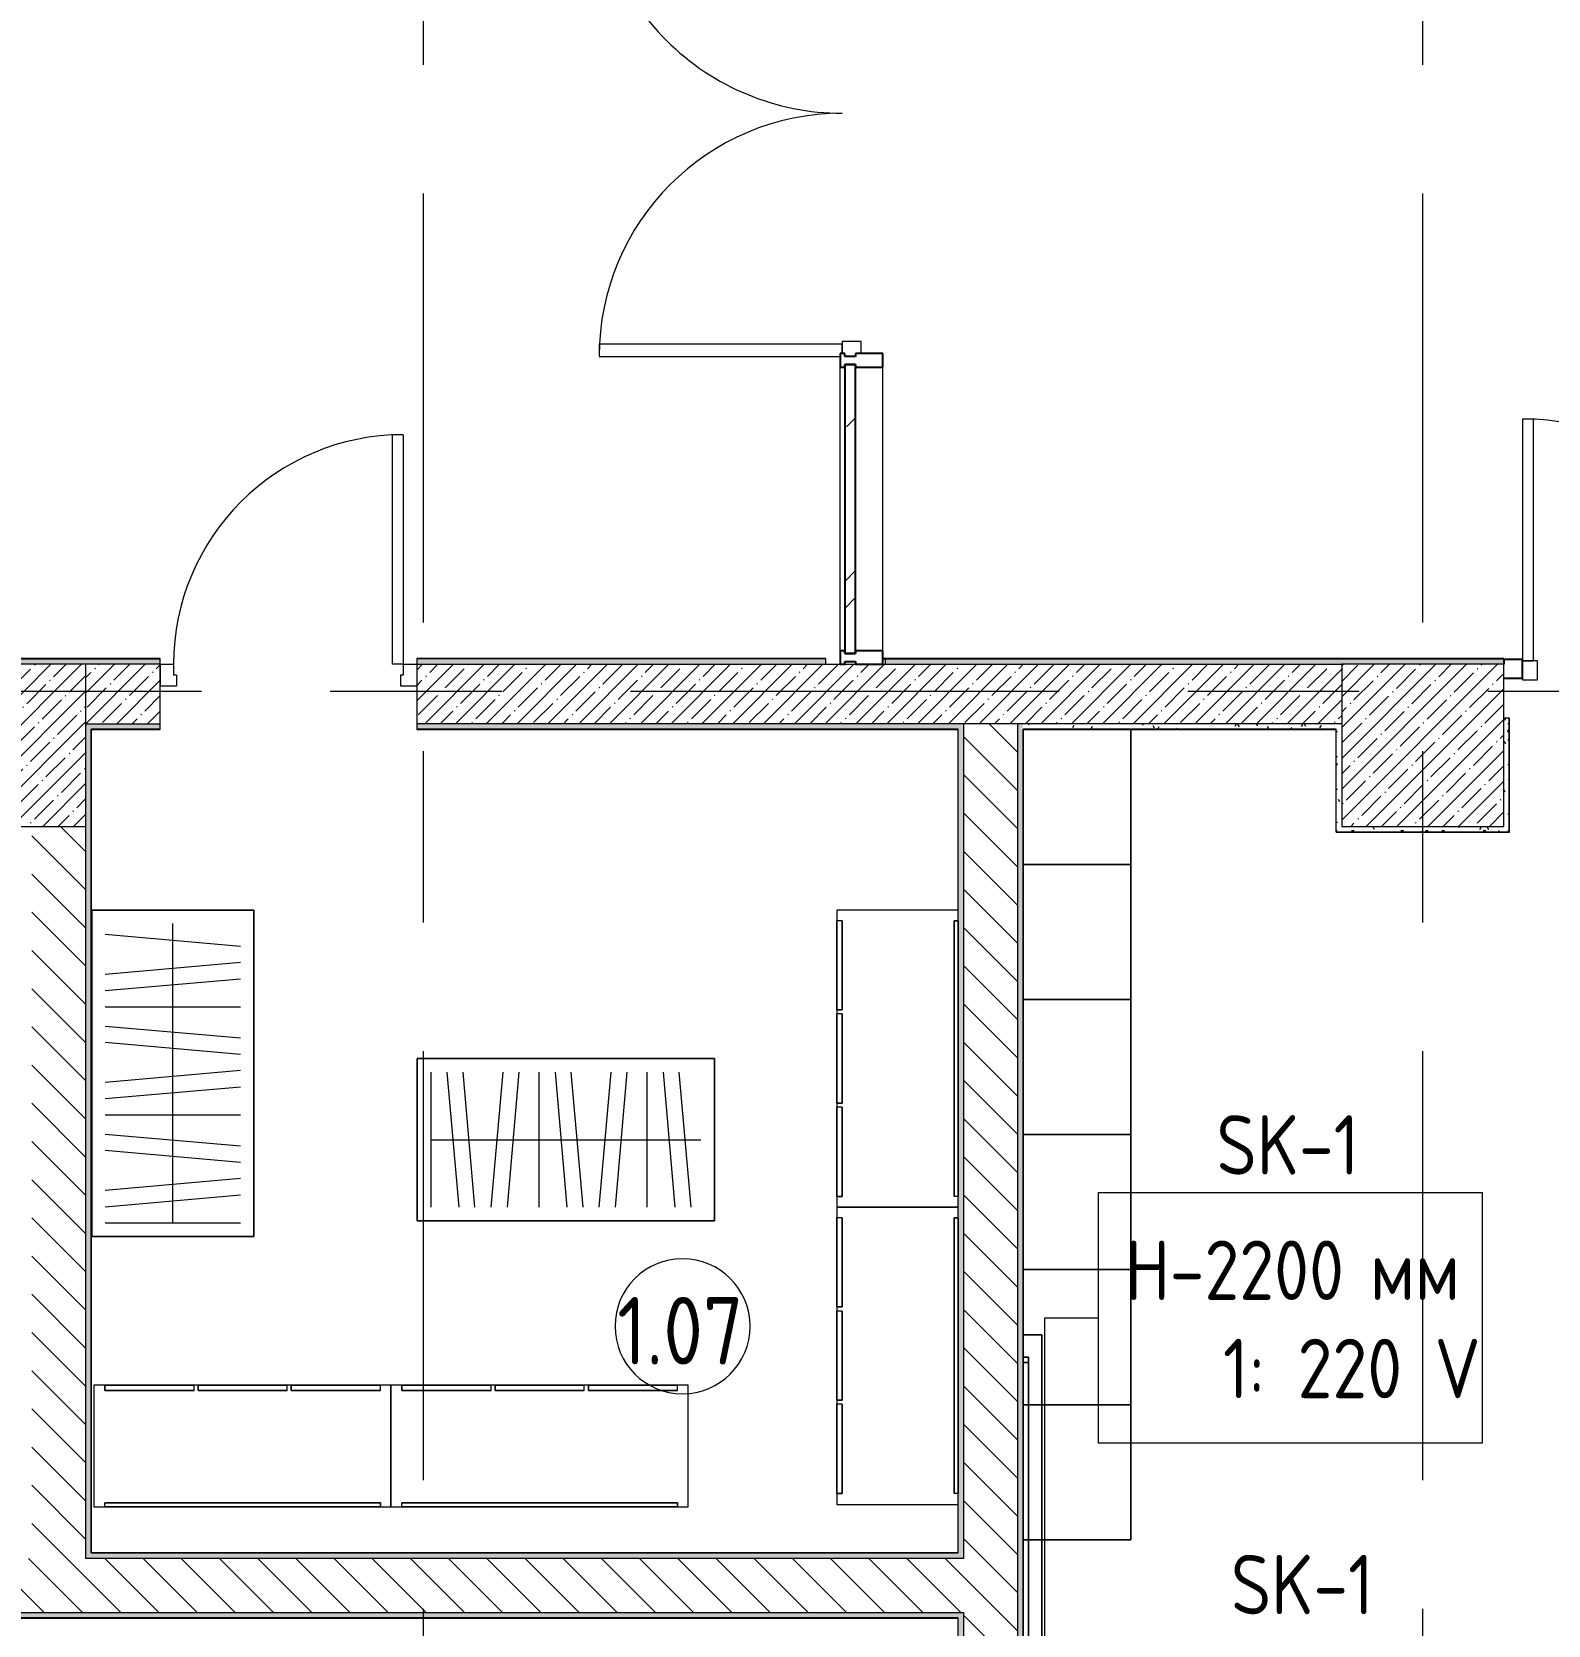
# Model space of a CAD drawing. Header units: millimetres. Extents: x -4185 to 186529, y -8553 to 29097.
# Drawn here: x 17060 to 22674, y 4343 to 10241 of the extents above; entities that cross this region are included whole.
import ezdxf

# ---------------------------------------------------------------- set-up
doc = ezdxf.new("R2010")
doc.units = ezdxf.units.MM
doc.linetypes.add('Осевая', pattern=[3175, 635, -476.25, 1587.5, -476.25])
for name, color, linetype, lineweight in [('A-AREA-IDEN', 7, 'Continuous', 9), ('A-DETL-GENF', 7, 'Continuous', 9), ('A-DOOR', 7, 'Continuous', 9), ('A-DOOR-1', 7, 'Continuous', 13), ('A-DOOR-FRAM', 7, 'Continuous', 13), ('A-GLAZ-CURT', 7, 'Continuous', 9), ('A-GLAZ-CURT-1', 7, 'Continuous', 25), ('A-GLAZ-CWMG', 7, 'Continuous', 9), ('A-GLAZ-CWMG-1', 7, 'Continuous', 25), ('A-WALL', 7, 'Continuous', 9), ('E-ELEC-FIXT-IDEN', 7, 'Continuous', 9), ('I-WALL', 7, 'Continuous', 9), ('S-COLS', 7, 'Continuous', 9), ('Оси-2', 7, 'Осевая', 9)]:
    doc.layers.add(name, color=color, linetype=linetype, lineweight=lineweight)
for name, color, linetype, lineweight, true_color in [('A-WALL-1', 7, 'Continuous', 9, 0x3c3c3c), ('A-WALL-FNSH-1', 7, 'Continuous', 9, 0x3c3c3c), ('I-FURN-1', 7, 'Continuous', 9, 0xf0f0f0)]:
    doc.layers.add(name, color=color, linetype=linetype, lineweight=lineweight, true_color=true_color)
doc.styles.add('GOST Common', font='GOST_Common.ttf', dxfattribs={"width": 0.9, "height": 220})
doc.styles.add('GOST Common_1', font='GOST_Common.ttf', dxfattribs={"width": 0.9, "height": 250})
pattern_1 = [(135, (0, 0), (-70.7107, -70.7107), [])]
pattern_2 = [(0, (0, 0), (121.92, 30.48), [10.058, -81.382, 10.058, -81.382, -487.68]), (0, (0, 0), (121.92, 30.48), [-182.88, 10.058, -172.822, 10.058, -81.382, -213.36]), (0, (0, 0), (121.92, 30.48), [-457.2, 10.058, -50.902, 10.058, -142.342]), (120, (45.72, 15.24), (-87.356454, 90.345817), [10.058, -81.382, 10.058, -81.382, -487.68]), (120, (45.72, 15.24), (-87.356454, 90.345817), [-182.88, 10.058, -172.822, 10.058, -81.382, -213.36]), (120, (45.72, 15.24), (-87.356454, 90.345817), [-457.2, 10.058, -50.902, 10.058, -142.342]), (240, (60.96, 76.2), (-34.563546, -120.825817), [10.058, -81.382, 10.058, -81.382, -487.68]), (240, (60.96, 76.2), (-34.563546, -120.825817), [-182.88, 10.058, -172.822, 10.058, -81.382, -213.36]), (240, (60.96, 76.2), (-34.563546, -120.825817), [-457.2, 10.058, -50.902, 10.058, -142.342])]

# ---------------------------------------------------------------- blocks, each defined once
blk = doc.blocks.new('Прямоугольный импост - Импост структурный с накладкой - 160мм Темный-30756008-План размещения напольных электротехнических лючков и розеток 1 этажа в осях 1-12')
at = {"layer": 'A-GLAZ-CWMG-1'}
for p, q in [((-50, 0), (-50, 17)), ((-50, 17), (0, 17)), ((-40, 0), (-50, 0)), ((-40, -40), (-40, 0)), ((0, 0), (-10, 0)), ((-10, 0), (-10, -40)), ((0, 17), (0, 0)), ((-50, -140), (-50, -40)), ((-50, -40), (-40, -40)), ((-10, -40), (0, -40)), ((0, -40), (0, -140)), ((0, -140), (-50, -140))]:
    blk.add_line(p, q, dxfattribs=at)
blk = doc.blocks.new('Дверь_Витражная_остекление_ - ДВН_CОШ в витраже-31920700-План размещения напольных электротехнических лючков и розеток 1 этажа в осях 1-12')
at = {"layer": 'A-DETL-GENF'}
for p, q in [((-900, 60), (-855, 60)), ((-855, 60), (-855, -10)), ((900, 60), (855, 60)), ((855, 60), (855, -10)), ((-910, -17), (-910, -930)), ((-865, -10), (-900, -10)), ((-855, -10), (-900, -10)), ((-865, -930), (-865, -10)), ((855, -10), (900, -10)), ((865, -10), (865, -910)), ((900, -10), (865, -10)), ((910, -910), (910, -17)), ((-910, -930), (-865, -930)), ((865, -910), (910, -910))]:
    blk.add_line(p, q, dxfattribs=at)
at = {"layer": 'A-DOOR'}
for p, q in [((-910, -930), (-910, -17)), ((910, -910), (910, -17))]:
    blk.add_line(p, q, dxfattribs=at)
for centre, radius, start, end in [((-910, -10), 920, 270, 0), ((910, -10), 900, 180, 270)]:
    blk.add_arc(centre, radius, start, end, dxfattribs=at)
blk = doc.blocks.new('Системная панель - Стекло - 40мм-31920837-План размещения напольных электротехнических лючков и розеток 1 этажа в осях 1-12')
at = {"layer": 'A-GLAZ-CURT'}
h = blk.add_hatch(dxfattribs=at)
h.set_pattern_fill('FP_20', color=256, style=0, pattern_type=2)
h.set_pattern_definition([(135, (8375, -20170.26), (-282.843, -282.843), [200, -600]), (135, (8475, -20370.26), (-282.843, -282.843), [600, -200]), (135, (8575, -19970.26), (-282.843, -282.843), [200, -600])])
h.paths.add_polyline_path([(535, 0), (535, 40), (-535, 40), (-535, 0), (454.5, 0)])
at = {"layer": 'A-GLAZ-CURT-1'}
for p, q in [((535, 40), (-535, 40)), ((-535, 40), (-535, 0)), ((-535, 0), (535, 0)), ((535, 0), (535, 40))]:
    blk.add_line(p, q, dxfattribs=at)
blk = doc.blocks.new('Прямоугольный импост - Импост структурный с накладкой - 160мм Темный-31920697-План размещения напольных электротехнических лючков и розеток 1 этажа в осях 1-12')
at = {"layer": 'A-GLAZ-CWMG'}
for p, q in [((20053.3, 7950), (20053.3, 9000)), ((20210.3, 7950), (20210.3, 9000))]:
    blk.add_line(p, q, dxfattribs=at)
blk = doc.blocks.new('Прямоугольный импост - Импост структурный с накладкой - 160мм Темный-30755591-План размещения напольных электротехнических лючков и розеток 1 этажа в осях 1-12')
at = {"layer": 'A-GLAZ-CWMG-1'}
for p, q in [((-25, 0), (-25, 17)), ((-25, 17), (25, 17)), ((-15, 0), (-25, 0)), ((-15, -40), (-15, 0)), ((25, 0), (15, 0)), ((15, 0), (15, -40)), ((25, 17), (25, 0)), ((-25, -140), (-25, -40)), ((-25, -40), (-15, -40)), ((15, -40), (25, -40)), ((25, -40), (25, -140)), ((25, -140), (-25, -140))]:
    blk.add_line(p, q, dxfattribs=at)
blk = doc.blocks.new('BSC_Колонна _Прямоугольная - 600х600-V55-План размещения напольных электротехнических лючков и розеток 1 этажа в осях 1-12')
at = {"layer": 'S-COLS'}
h = blk.add_hatch(dxfattribs=at)
h.set_pattern_fill('FP_63', color=256, style=0, pattern_type=2)
h.set_pattern_definition([(45, (-22210, -7600), (-57.02463, 57.02463), []), (45, (-22152.975, -7600), (-57.02463, 57.02463), [100.806, -20.161, 3.353, -16.808])])
h.paths.add_polyline_path([(-300, -300), (300, -300), (300, 300), (-300, 300)])
for p, q in [((300, 300), (-300, 300)), ((-300, 300), (-300, -300)), ((300, -300), (300, 300)), ((-300, -300), (300, -300))]:
    blk.add_line(p, q, dxfattribs=at)
blk = doc.blocks.new('BSC_Колонна _Прямоугольная - 600х600-V68-План размещения напольных электротехнических лючков и розеток 1 этажа в осях 1-12')
at = {"layer": 'S-COLS'}
h = blk.add_hatch(dxfattribs=at)
h.set_pattern_fill('FP_72', color=256, style=0, pattern_type=2)
h.set_pattern_definition([(45, (-16960, -7600), (-57.02463, 57.02463), []), (45, (-16902.975, -7600), (-57.02463, 57.02463), [100.806, -20.161, 3.353, -16.808])])
h.paths.add_polyline_path([(100, -300), (300, -300), (300, 300), (-300, 300), (-300, -300)])
for p, q in [((300, 300), (-300, 300)), ((-300, 300), (-300, -300)), ((300, -300), (300, 300)), ((-300, -300), (300, -300))]:
    blk.add_line(p, q, dxfattribs=at)
blk = doc.blocks.new('110_Дверь_СКБ_1Ст_Внутренняя1 - Д-7_л__950x2100h_Туалет-21784696-План размещения напольных электротехнических лючков и розеток 1 этажа в осях 1-12')
at = {"layer": 'A-DOOR'}
blk.add_arc((437.5, 110), 850, 90, 180, dxfattribs=at)
at = {"layer": 'A-DOOR-1'}
for p, q in [((437.5, 960), (397.5, 960)), ((397.5, 110), (397.5, 960)), ((437.5, 960), (437.5, 110)), ((437.5, 110), (397.5, 110))]:
    blk.add_line(p, q, dxfattribs=at)
at = {"layer": 'A-DOOR-FRAM'}
for p, q in [((-462.5, 110), (-462.5, 30)), ((-462.5, 110), (-412.5, 110)), ((-412.5, 110), (-412.5, 70)), ((-402.5, 70), (-412.5, 70)), ((-402.5, 70), (-402.5, 30)), ((427.5, 70), (427.5, 30)), ((437.5, 70), (427.5, 70)), ((437.5, 110), (437.5, 70)), ((437.5, 110), (487.5, 110)), ((487.5, 110), (487.5, 30)), ((-462.5, 30), (-402.5, 30)), ((427.5, 30), (487.5, 30))]:
    blk.add_line(p, q, dxfattribs=at)
blk = doc.blocks.new('Дверь_Витражная_остекление_ - ДВН_ДАО_Главный вход_1200 в свету-31742133-План размещения напольных электротехнических лючков и розеток 1 этажа в осях 1-12')
at = {"layer": 'A-DETL-GENF'}
for p, q in [((-607.5, 925), (-647.5, 925)), ((-647.5, 925), (-647.5, 35)), ((-607.5, 30), (-607.5, 925)), ((647.5, 430), (607.5, 430)), ((607.5, 430), (607.5, 30)), ((647.5, 35), (647.5, 430)), ((-647.5, 30), (-607.5, 30)), ((-592.5, 30), (-647.5, 30)), ((-592.5, -40), (-592.5, 30)), ((592.5, -40), (592.5, 30)), ((592.5, 30), (647.5, 30)), ((607.5, 30), (647.5, 30)), ((-647.5, -35), (-647.5, -40)), ((-647.5, -40), (-592.5, -40)), ((647.5, -40), (592.5, -40)), ((647.5, -35), (647.5, -40))]:
    blk.add_line(p, q, dxfattribs=at)
at = {"layer": 'A-DOOR'}
for p, q in [((-647.5, 925), (-647.5, 35)), ((647.5, 430), (647.5, 35))]:
    blk.add_line(p, q, dxfattribs=at)
for centre, radius, start, end in [((-647.5, 30), 895, 360, 90), ((647.5, 30), 400, 90, 180)]:
    blk.add_arc(centre, radius, start, end, dxfattribs=at)
blk = doc.blocks.new('Шкаф с вешалками - 2000-25535017-План размещения напольных электротехнических лючков и розеток 1 этажа в осях 1-12')
at = {"layer": 'A-DETL-GENF'}
for p, q in [((50, 550), (50, 50)), ((110, 550), (153.7, 50)), ((213.7, 50), (170, 550)), ((273.7, 50), (317.5, 550)), ((333.7, 50), (377.5, 550)), ((450, 550), (450, 50)), ((510, 550), (553.7, 50)), ((613.7, 50), (570, 550)), ((673.7, 50), (717.5, 550)), ((733.7, 50), (777.5, 550)), ((850, 550), (850, 50)), ((910, 550), (953.7, 50)), ((1013.7, 50), (970, 550)), ((50, 300), (1050, 300))]:
    blk.add_line(p, q, dxfattribs=at)
at = {"layer": 'I-FURN-1'}
for p, q in [((1100, 600), (0, 600)), ((0, 600), (0, 0)), ((0, 0), (0, 600)), ((0, 600), (1100, 600)), ((1100, 0), (1100, 600)), ((1100, 600), (1100, 0)), ((0, 0), (1100, 0)), ((1100, 0), (0, 0))]:
    blk.add_line(p, q, dxfattribs=at)
blk = doc.blocks.new('Шкаф с вешалками - 2000-25533530-План размещения напольных электротехнических лючков и розеток 1 этажа в осях 1-12')
at = {"layer": 'A-DETL-GENF'}
for p, q in [((50, 550), (50, 50)), ((110, 550), (153.7, 50)), ((213.7, 50), (170, 550)), ((273.7, 50), (317.5, 550)), ((333.7, 50), (377.5, 550)), ((450, 550), (450, 50)), ((510, 550), (553.7, 50)), ((613.7, 50), (570, 550)), ((673.7, 50), (717.5, 550)), ((733.7, 50), (777.5, 550)), ((850, 550), (850, 50)), ((910, 550), (953.7, 50)), ((1013.7, 50), (970, 550)), ((1073.7, 50), (1117.5, 550)), ((50, 300), (1158, 300))]:
    blk.add_line(p, q, dxfattribs=at)
at = {"layer": 'I-FURN-1'}
for p, q in [((1208, 600), (0, 600)), ((0, 600), (0, 0)), ((0, 0), (0, 600)), ((0, 600), (1208, 600)), ((1208, 0), (1208, 600)), ((1208, 600), (1208, 0)), ((0, 0), (1208, 0)), ((1208, 0), (0, 0))]:
    blk.add_line(p, q, dxfattribs=at)
blk = doc.blocks.new('стеллаж для обуви 1000х450х1 - 1100 x 1700 x 450 mm-25471993-План размещения напольных электротехнических лючков и розеток 1 этажа в осях 1-12')
at = {"layer": 'I-FURN-1'}
for p, q in [((1172.1, 184.9), (72.1, 184.9)), ((72.1, 184.9), (72.1, -265.1)), ((72.1, 184.9), (72.1, -265.1)), ((111.1, 184.9), (1132.1, 184.9)), ((1132.1, 184.9), (111.1, 184.9)), ((111.1, 169.9), (111.1, 184.9)), ((111.1, 184.9), (111.1, 169.9)), ((1172.1, 184.9), (172.1, 184.9)), ((1132.1, 184.9), (1132.1, 169.9)), ((1132.1, 184.9), (1132.1, 169.9)), ((1172.1, -265.1), (1172.1, 184.9)), ((1172.1, -265.1), (1172.1, 184.9)), ((111.1, 169.9), (1132.1, 169.9)), ((1132.1, 169.9), (111.1, 169.9)), ((72.1, -265.1), (1172.1, -265.1)), ((441.2, -245.1), (111.1, -245.1)), ((111.1, -245.1), (441.2, -245.1)), ((441.2, -245.1), (111.1, -245.1)), ((111.1, -245.1), (441.2, -245.1)), ((441.2, -245.1), (111.1, -245.1)), ((111.1, -245.1), (441.2, -245.1)), ((111.1, -245.1), (111.1, -265.1)), ((111.1, -245.1), (111.1, -265.1)), ((111.1, -245.1), (111.1, -265.1)), ((111.1, -245.1), (111.1, -265.1)), ((111.1, -245.1), (111.1, -265.1)), ((111.1, -245.1), (111.1, -265.1)), ((441.2, -265.1), (111.1, -265.1)), ((111.1, -265.1), (441.2, -265.1)), ((441.2, -265.1), (111.1, -265.1)), ((111.1, -265.1), (441.2, -265.1)), ((441.2, -265.1), (111.1, -265.1)), ((111.1, -265.1), (441.2, -265.1)), ((172.1, -265.1), (1172.1, -265.1)), ((441.2, -265.1), (441.2, -245.1)), ((441.2, -245.1), (441.2, -265.1)), ((441.2, -265.1), (441.2, -245.1)), ((441.2, -245.1), (441.2, -265.1)), ((441.2, -265.1), (441.2, -245.1)), ((441.2, -245.1), (441.2, -265.1)), ((786.2, -245.1), (456.2, -245.1)), ((456.2, -245.1), (786.2, -245.1)), ((786.2, -245.1), (456.2, -245.1)), ((456.2, -245.1), (786.2, -245.1)), ((786.2, -245.1), (456.2, -245.1)), ((456.2, -245.1), (786.2, -245.1)), ((456.2, -245.1), (456.2, -265.1)), ((456.2, -245.1), (456.2, -265.1)), ((456.2, -245.1), (456.2, -265.1)), ((456.2, -245.1), (456.2, -265.1)), ((456.2, -245.1), (456.2, -265.1)), ((456.2, -245.1), (456.2, -265.1)), ((786.2, -265.1), (456.2, -265.1)), ((456.2, -265.1), (786.2, -265.1)), ((786.2, -265.1), (456.2, -265.1)), ((456.2, -265.1), (786.2, -265.1)), ((786.2, -265.1), (456.2, -265.1)), ((456.2, -265.1), (786.2, -265.1)), ((786.2, -265.1), (786.2, -245.1)), ((786.2, -245.1), (786.2, -265.1)), ((786.2, -265.1), (786.2, -245.1)), ((786.2, -245.1), (786.2, -265.1)), ((786.2, -265.1), (786.2, -245.1)), ((786.2, -245.1), (786.2, -265.1)), ((1132.1, -245.1), (801.2, -245.1)), ((801.2, -245.1), (1132.1, -245.1)), ((1132.1, -245.1), (801.2, -245.1)), ((801.2, -245.1), (1132.1, -245.1)), ((1132.1, -245.1), (801.2, -245.1)), ((801.2, -245.1), (1132.1, -245.1)), ((801.2, -245.1), (801.2, -265.1)), ((801.2, -245.1), (801.2, -265.1)), ((801.2, -245.1), (801.2, -265.1)), ((801.2, -245.1), (801.2, -265.1)), ((801.2, -245.1), (801.2, -265.1)), ((801.2, -245.1), (801.2, -265.1)), ((1132.1, -265.1), (801.2, -265.1)), ((801.2, -265.1), (1132.1, -265.1)), ((1132.1, -265.1), (801.2, -265.1)), ((801.2, -265.1), (1132.1, -265.1)), ((1132.1, -265.1), (801.2, -265.1)), ((801.2, -265.1), (1132.1, -265.1)), ((1132.1, -265.1), (1132.1, -245.1)), ((1132.1, -245.1), (1132.1, -265.1)), ((1132.1, -265.1), (1132.1, -245.1)), ((1132.1, -245.1), (1132.1, -265.1)), ((1132.1, -265.1), (1132.1, -245.1)), ((1132.1, -245.1), (1132.1, -265.1))]:
    blk.add_line(p, q, dxfattribs=at)
blk = doc.blocks.new('Зеркало обычное - Доска-32858920-План размещения напольных электротехнических лючков и розеток 1 этажа в осях 1-12')
at = {"layer": 'I-FURN-1'}
for p, q in [((2025, 60), (-2025, 60)), ((-2025, 60), (-2025, 40)), ((-2025, 40), (-2025, 60)), ((2005, 60), (-2005, 60)), ((-2005, 60), (-2005, 40)), ((-2005, 40), (-2005, 60)), ((2005, 60), (-2005, 60)), ((-2005, 40), (-2005, 60)), ((-2005, 40), (-2005, 60)), ((2005, 40), (2005, 60)), ((2005, 60), (2005, 40)), ((2005, 60), (2005, 40)), ((2005, 40), (2005, 60)), ((2025, 40), (2025, 60)), ((2025, 60), (2025, 40)), ((-2025, 40), (2025, 40)), ((-2017.3, 40), (-2025, 40)), ((-2005, 40), (-2017.3, 40)), ((-2005, 40), (2005, 40)), ((2005, 40), (-2005, 40)), ((2005, 40), (-2005, 40)), ((-2005, 40), (2005, 40)), ((2005, 40), (-2005, 40)), ((2025, 40), (2005, 40))]:
    blk.add_line(p, q, dxfattribs=at)
blk = doc.blocks.new('1_113 тумба - 1_113 тумба-V138-План размещения напольных электротехнических лючков и розеток 1 этажа в осях 1-12')
at = {"layer": 'I-FURN-1'}
for p, q in [((-399, 1500), (0, 1500)), ((0, 1500), (-399, 1500)), ((-399, 1500), (0, 1500)), ((0, 1500), (0, 0)), ((0, 1000), (0, 1500)), ((0, 1500), (0, 1000)), ((0, 1000), (-399, 1000)), ((-399, 1000), (0, 1000)), ((-399, 1000), (0, 1000)), ((0, 1000), (-399, 1000)), ((0, 500), (0, 1000)), ((0, 1000), (0, 500)), ((-399, 500), (0, 500)), ((0, 500), (-399, 500)), ((0, 500), (-399, 500)), ((-399, 500), (0, 500)), ((0, 0), (0, 500)), ((0, 500), (0, 0)), ((0, 0), (-399, 0)), ((-399, 0), (0, 0)), ((0, 0), (-399, 0))]:
    blk.add_line(p, q, dxfattribs=at)
blk = doc.blocks.new('1_113 тумба - 1_113 тумба-V139-План размещения напольных электротехнических лючков и розеток 1 этажа в осях 1-12')
at = {"layer": 'I-FURN-1'}
for p, q in [((-399, 1500), (0, 1500)), ((0, 1500), (-399, 1500)), ((-399, 1500), (0, 1500)), ((0, 1500), (0, 0)), ((0, 1000), (0, 1500)), ((0, 1500), (0, 1000)), ((0, 1000), (-399, 1000)), ((-399, 1000), (0, 1000)), ((-399, 1000), (0, 1000)), ((0, 1000), (-399, 1000)), ((0, 500), (0, 1000)), ((0, 1000), (0, 500)), ((-399, 500), (-379, 500)), ((-379, 500), (-399, 500)), ((-379, 500), (-398.8, 500)), ((-398.8, 500), (-379, 500)), ((-379, 500), (0, 500)), ((-328.8, 500), (-379, 500)), ((0, 500), (-379, 500)), ((-379, 500), (-328.8, 500)), ((0, 500), (-328.8, 500)), ((-328.8, 500), (0, 500)), ((0, 0), (0, 500)), ((0, 500), (0, 0)), ((-399, 0), (-379, 0)), ((-379, 0), (-398.8, 0)), ((-379, 0), (-398.8, 0)), ((-328.8, 0), (-379, 0)), ((-379, 0), (0, 0)), ((-328.8, 0), (-379, 0)), ((0, 0), (-328.8, 0)), ((0, 0), (-328.8, 0))]:
    blk.add_line(p, q, dxfattribs=at)
blk = doc.blocks.new('Прямоугольный импост - 50 x 70 мм-31701779-План размещения напольных электротехнических лючков и розеток 1 этажа в осях 1-12')
at = {"layer": 'A-GLAZ-CWMG-1'}
for p, q in [((0, 35), (-70, 35)), ((-70, 35), (-70, -35)), ((-70, -35), (0, -35)), ((0, -35), (0, -17))]:
    blk.add_line(p, q, dxfattribs=at)
blk = doc.blocks.new('Марка_Помещения - Номер-25198446-План размещения напольных электротехнических лючков и розеток 1 этажа в осях 1-12')
at = {"layer": 'A-AREA-IDEN'}
for start, end in [(360, 180), (180, 360)]:
    blk.add_arc((0, 0), 2.5, start, end, dxfattribs=at)

msp = doc.modelspace()

# ---------------------------------------------------------------- hatches: boundary and pattern name
at = {"layer": 'I-WALL'}
h = msp.add_hatch(dxfattribs=at)
h.set_pattern_fill('FP_84', color=256, style=0, pattern_type=2)
h.set_pattern_definition(pattern_2)
h.paths.add_polyline_path([(20000, 7900), (20000, 7920), (18485, 7920), (18485, 7900), (19761.1, 7900)])
h.paths.add_polyline_path([(17535, 7900), (17535, 7920), (15855, 7920), (15855, 7900), (17282, 7900)])
h.paths.add_polyline_path([(14730, 7900), (14730, 7920), (14310, 7920), (14310, 7900), (14530, 7900)])
h = msp.add_hatch(dxfattribs=at)
h.set_pattern_fill('FP_84', color=256, style=0, pattern_type=2)
h.set_pattern_definition(pattern_2)
h.paths.add_polyline_path([(33011.3, 7900), (38287.7, 7900), (38287.7, 7920), (32710, 7920), (32710, 7900), (33010, 7900)])
h.paths.add_polyline_path([(29609.7, 7900), (30210, 7900), (30210, 7920), (25010, 7920), (25010, 7900), (29409.7, 7900)])
h.paths.add_polyline_path([(22510, 7900), (22510, 7920), (20220, 7920), (20220, 7900), (22451.1, 7900)])
h = msp.add_hatch(dxfattribs=at)
h.set_pattern_fill('FP_1', color=256, style=0, pattern_type=2)
h.set_pattern_definition([(45, (0, 0), (-57.02463, 57.02463), []), (45, (57.025, 0), (-57.02463, 57.02463), [100.806, -20.161, 3.353, -16.808])])
h.paths.add_polyline_path([(20710, 7680), (21910, 7680), (21910, 7900), (18485, 7900), (18485, 7680), (20510, 7680)])
h.paths.add_polyline_path([(17535, 7680), (17535, 7900), (17260, 7900), (17260, 7680), (17282, 7680)])
h = msp.add_hatch(dxfattribs=at)
h.set_pattern_fill('FP_84', color=256, style=0, pattern_type=2)
h.set_pattern_definition(pattern_2)
h.paths.add_polyline_path([(20489, 7660), (20510, 7660), (20510, 7680), (18485, 7680), (18485, 7660), (20040, 7660)])
h.paths.add_polyline_path([(17281, 7660), (17535, 7660), (17535, 7680), (17260, 7680), (17260, 7660), (17280, 7660)])
h = msp.add_hatch(dxfattribs=at)
h.set_pattern_fill('FP_18', color=256, style=0, pattern_type=2)
h.set_pattern_definition(pattern_1)
h.paths.add_polyline_path([(20510, 100), (20710, 100), (20710, 7680), (20510, 7680), (20510, 127.2)])
h = msp.add_hatch(dxfattribs=at)
h.set_pattern_fill('FP_84', color=256, style=0, pattern_type=2)
h.set_pattern_definition(pattern_2)
h.paths.add_polyline_path([(20730, 140), (20729, 7680), (20710, 7680), (20710, 140)])
h = msp.add_hatch(dxfattribs=at)
h.set_pattern_fill('FP_84', color=256, style=0, pattern_type=2)
h.set_pattern_definition(pattern_2)
h.paths.add_polyline_path([(21890, 7660), (21890, 7680), (20730, 7680), (20730, 7660), (21889, 7660)])
h = msp.add_hatch(dxfattribs=at)
h.set_pattern_fill('FP_84', color=256, style=0, pattern_type=2)
h.set_pattern_definition(pattern_2)
h.paths.add_polyline_path([(21910, 7300), (21910, 7680), (21890, 7680), (21890, 7300)])
h = msp.add_hatch(dxfattribs=at)
h.set_pattern_fill('FP_84', color=256, style=0, pattern_type=2)
h.set_pattern_definition(pattern_2)
h.paths.add_polyline_path([(22530, 7280), (22530, 7700), (22510, 7700), (22510, 7280)])
h = msp.add_hatch(dxfattribs=at)
h.set_pattern_fill('FP_84', color=256, style=0, pattern_type=2)
h.set_pattern_definition(pattern_2)
h.paths.add_polyline_path([(17260, 4590), (17280, 4590), (17280, 7660), (17260, 7660), (17260, 4610)])
h = msp.add_hatch(dxfattribs=at)
h.set_pattern_fill('FP_84', color=256, style=0, pattern_type=2)
h.set_pattern_definition(pattern_2)
h.paths.add_polyline_path([(20490, 4610), (20510, 4610.1), (20510, 7660), (20490, 7660), (20490, 4611)])
h = msp.add_hatch(dxfattribs=at)
h.set_pattern_fill('FP_18', color=256, style=0, pattern_type=2)
h.set_pattern_definition(pattern_1)
h.paths.add_polyline_path([(17260, 4590), (17260, 7300), (17060, 7300), (17060, 4590), (17071.1, 4590)])
h = msp.add_hatch(dxfattribs=at)
h.set_pattern_fill('FP_84', color=256, style=0, pattern_type=2)
h.set_pattern_definition(pattern_2)
h.paths.add_polyline_path([(22451.1, 7280), (22510, 7280), (22510, 7300), (21890, 7300), (21890, 7280), (21910, 7280)])
h = msp.add_hatch(dxfattribs=at)
h.set_pattern_fill('FP_84', color=256, style=0, pattern_type=2)
h.set_pattern_definition(pattern_2)
h.paths.add_polyline_path([(17282, 4590), (20510, 4590), (20510, 4610), (17280, 4610), (17280, 4590)])
h = msp.add_hatch(dxfattribs=at)
h.set_pattern_fill('FP_18', color=256, style=0, pattern_type=2)
h.set_pattern_definition(pattern_1)
h.paths.add_polyline_path([(19761.1, 4390), (20510, 4390), (20510, 4590), (14330, 4590), (14330, 4390), (17071.1, 4390)])
h = msp.add_hatch(dxfattribs=at)
h.set_pattern_fill('FP_84', color=256, style=0, pattern_type=2)
h.set_pattern_definition(pattern_2)
h.paths.add_polyline_path([(17260, 4370), (20510, 4370), (20510, 4390), (14330, 4390), (14330, 4370), (17071.1, 4370)])
h = msp.add_hatch(dxfattribs=at)
h.set_pattern_fill('FP_84', color=256, style=0, pattern_type=2)
h.set_pattern_definition(pattern_2)
h.paths.add_polyline_path([(20510, 100), (20510, 4370), (20490, 4370), (20490, 100)])

# ---------------------------------------------------------------- linework, layer by layer
at = {"layer": 'A-WALL'}
for p, q in [((17280, 4610), (17280, 7660)), ((20490, 4610), (20490, 7660)), ((21890, 7660), (20730, 7660)), ((20730, 7660), (20730, 140)), ((20731, 7659), (20730, 7659)), ((21890, 7300), (21890, 7660)), ((21890, 7280), (21890, 7280)), ((17280, 4610), (20490, 4610)), ((20490, 141), (20490, 4370))]:
    msp.add_line(p, q, dxfattribs=at)
at = {"layer": 'A-WALL-1'}
for p, q in [((17535, 7660), (17535, 7920)), ((18485, 7920), (18485, 7660)), ((20000, 7920), (18485, 7920)), ((20000, 7900), (20000, 7920)), ((20220, 7920), (20220, 7900)), ((22510, 7900), (22510, 7920)), ((17535, 7900), (17260, 7900)), ((18485, 7900), (21910, 7900)), ((17260, 7680), (17535, 7680)), ((21910, 7680), (18485, 7680)), ((20510, 7680), (20510, 4590)), ((20710, 7680), (20710, -250)), ((22530, 7700), (22510, 7700)), ((22530, 7280), (22530, 7700)), ((17280, 7660), (17281, 7660)), ((20489, 7660), (20490, 7660)), ((17260, 4590), (17260, 7300)), ((21890, 7280), (22530, 7280)), ((20510, 4590), (17260, 4590)), ((14330, 4390), (20510, 4390)), ((20489, 4370), (20490, 4370)), ((20510, 4390), (20510, 100))]:
    msp.add_line(p, q, dxfattribs=at)
at = {"layer": 'A-WALL-FNSH-1'}
for p, q in [((17535, 7921), (15830, 7921)), ((15830, 7920), (17535, 7920)), ((17535, 7920), (17535, 7921)), ((20000, 7921), (18485, 7921)), ((18485, 7921), (18485, 7920)), ((20000, 7920), (20000, 7921)), ((22510, 7921), (20210, 7921)), ((20210, 7921), (20210, 7920)), ((20210, 7920), (22510, 7920)), ((22510, 7920), (22510, 7921)), ((22531, 7700), (22530, 7700)), ((22531, 7279), (22531, 7700)), ((17535, 7660), (17281, 7660)), ((17281, 4611), (17281, 7659)), ((17281, 7659), (17535, 7659)), ((17535, 7659), (17535, 7660)), ((20489, 7660), (18485, 7660)), ((18485, 7660), (18485, 7659)), ((18485, 7659), (20489, 7659)), ((20489, 7659), (20489, 4611)), ((20731, 7659), (21889, 7659)), ((20731, 140), (20731, 7659)), ((21889, 7279), (21889, 7660)), ((21889, 7279), (22531, 7279)), ((21890, 7280), (21890, 7300)), ((20489, 4611), (17281, 4611)), ((14309, 4369), (20489, 4369)), ((20489, 4370), (14310, 4370)), ((20489, 4369), (20489, 141))]:
    msp.add_line(p, q, dxfattribs=at)
at = {"layer": 'E-ELEC-FIXT-IDEN'}
for p, q in [((20811, 5480.4), (21009.7, 5480.4)), ((20811, 4140), (20811, 5480.4))]:
    msp.add_line(p, q, dxfattribs=at)
at = {"layer": 'E-ELEC-FIXT-IDEN', "flags": 128}
msp.add_lwpolyline([(21009.7, 5944.4), (22430.1, 5944.4), (22430.1, 5016.4), (21009.7, 5016.4)], close=True, dxfattribs=at)
at = {"layer": 'I-FURN-1'}
for p, q in [((20800.2, 5417), (20730.2, 5417)), ((20730.2, 5417), (20730.2, 5335)), ((20730.2, 5335), (20730.2, 5417)), ((20730.2, 5417), (20800.2, 5417)), ((20800.2, 4659), (20800.2, 5417)), ((20800.2, 5417), (20800.2, 4659)), ((20730.2, 5335), (20730.2, 5315)), ((20730.2, 5315), (20730.2, 5335)), ((20730.2, 5315), (20730.2, 4659)), ((20730.2, 4659), (20730.2, 5315)), ((20730.2, 4659), (20730.2, 1367)), ((20730.2, 1367), (20730.2, 4659)), ((20800.2, 1367), (20800.2, 4659)), ((20800.2, 4659), (20800.2, 1367))]:
    msp.add_line(p, q, dxfattribs=at)
at = {"layer": 'Оси-2'}
for p, q in [((18510, 593.7), (18510, 24898.1)), ((22210, 593.7), (22210, 24898.1)), ((-885.2, 7800), (36057, 7800))]:
    msp.add_line(p, q, dxfattribs=at)

# ---------------------------------------------------------------- block references
at = {"layer": 'A-AREA-IDEN', "xscale": 99.99999999999993, "yscale": 99.99999999999993, "zscale": 99.99999999999993}
msp.add_blockref('Марка_Помещения - Номер-25198446-План размещения напольных электротехнических лючков и розеток 1 этажа в осях 1-12', (19469.3, 5449.3), dxfattribs=at)
at = {"layer": 'A-DOOR', "rotation": 269.9999999999999}
msp.add_blockref('Дверь_Витражная_остекление_ - ДВН_CОШ в витраже-31920700-План размещения напольных электротехнических лючков и розеток 1 этажа в осях 1-12', (20070.3, 9950), dxfattribs=at)
at = {"layer": 'A-DOOR'}
for name, p in [('Дверь_Витражная_остекление_ - ДВН_ДАО_Главный вход_1200 в свету-31742133-План размещения напольных электротехнических лючков и розеток 1 этажа в осях 1-12', (23227.5, 7883)), ('110_Дверь_СКБ_1Ст_Внутренняя1 - Д-7_л__950x2100h_Туалет-21784696-План размещения напольных электротехнических лючков и розеток 1 этажа в осях 1-12', (17997.5, 7790))]:
    msp.add_blockref(name, p, dxfattribs=at)
at = {"layer": 'A-GLAZ-CURT', "rotation": 269.9999999999999}
msp.add_blockref('Системная панель - Стекло - 40мм-31920837-План размещения напольных электротехнических лючков и розеток 1 этажа в осях 1-12', (20070.3, 8475), dxfattribs=at)
at = {"layer": 'A-GLAZ-CWMG', "extrusion": (0, 0, -1), "rotation": 270.0000000000001}
for name, p in [('Прямоугольный импост - Импост структурный с накладкой - 160мм Темный-30755591-План размещения напольных электротехнических лючков и розеток 1 этажа в осях 1-12', (-20070.3, 9025)), ('Прямоугольный импост - Импост структурный с накладкой - 160мм Темный-30756008-План размещения напольных электротехнических лючков и розеток 1 этажа в осях 1-12', (-20070.3, 7900))]:
    msp.add_blockref(name, p, dxfattribs=at)
at = {"layer": 'A-GLAZ-CWMG'}
msp.add_blockref('Прямоугольный импост - Импост структурный с накладкой - 160мм Темный-31920697-План размещения напольных электротехнических лючков и розеток 1 этажа в осях 1-12', (0, 0), dxfattribs=at)
at = {"layer": 'A-GLAZ-CWMG', "rotation": 180}
msp.add_blockref('Прямоугольный импост - 50 x 70 мм-31701779-План размещения напольных электротехнических лючков и розеток 1 этажа в осях 1-12', (22510, 7883), dxfattribs=at)
at = {"layer": 'I-FURN-1'}
for name, p in [('1_113 тумба - 1_113 тумба-V138-План размещения напольных электротехнических лючков и розеток 1 этажа в осях 1-12', (21129, 6159)), ('Шкаф с вешалками - 2000-25535017-План размещения напольных электротехнических лючков и розеток 1 этажа в осях 1-12', (18487.1, 5840)), ('1_113 тумба - 1_113 тумба-V139-План размещения напольных электротехнических лючков и розеток 1 этажа в осях 1-12', (21129, 4659))]:
    msp.add_blockref(name, p, dxfattribs=at)
for name, p, rotation in [('Шкаф с вешалками - 2000-25533530-План размещения напольных электротехнических лючков и розеток 1 этажа в осях 1-12', (17882, 5782), 89.9999999999999), ('стеллаж для обуви 1000х450х1 - 1100 x 1700 x 450 mm-25471993-План размещения напольных электротехнических лючков и розеток 1 этажа в осях 1-12', (20305.1, 7061.9), 270.0000000000002), ('стеллаж для обуви 1000х450х1 - 1100 x 1700 x 450 mm-25471993-План размещения напольных электротехнических лючков и розеток 1 этажа в осях 1-12', (20305.1, 5961.9), 270.0000000000002), ('Зеркало обычное - Доска-32858920-План размещения напольных электротехнических лючков и розеток 1 этажа в осях 1-12', (20790, 3310), 89.9999999999998), ('стеллаж для обуви 1000х450х1 - 1100 x 1700 x 450 mm-25471993-План размещения напольных электротехнических лючков и розеток 1 этажа в осях 1-12', (18461.7, 4966.1), 180), ('стеллаж для обуви 1000х450х1 - 1100 x 1700 x 450 mm-25471993-План размещения напольных электротехнических лючков и розеток 1 этажа в осях 1-12', (19561.7, 4966.1), 180)]:
    msp.add_blockref(name, p, dxfattribs=dict(at, rotation=rotation))
at = {"layer": 'S-COLS'}
for name, p in [('BSC_Колонна _Прямоугольная - 600х600-V68-План размещения напольных электротехнических лючков и розеток 1 этажа в осях 1-12', (16960, 7600)), ('BSC_Колонна _Прямоугольная - 600х600-V55-План размещения напольных электротехнических лючков и розеток 1 этажа в осях 1-12', (22210, 7600))]:
    msp.add_blockref(name, p, dxfattribs=at)

# ---------------------------------------------------------------- texts
at = {"layer": 'A-AREA-IDEN', "insert": (19227.4, 5557.8), "char_height": 250, "width": 606.076, "attachment_point": 1, "style": 'GOST Common_1'}
msp.add_mtext('1.07', dxfattribs=at)
at = {"layer": 'E-ELEC-FIXT-IDEN', "char_height": 220, "attachment_point": 1, "style": 'GOST Common'}
for s, insert, width in [('SK-1', (21446.3, 6230.7), 656.582), ('H-2200 ', (21109.7, 5766.7), 1096.708), ('мм', (22014.6, 5766.7), 375.19), ('   1: 220 V', (21109.7, 5402.9), 1291.519), ('SK-1', (21499.9, 4603), 656.582)]:
    msp.add_mtext(s, dxfattribs=dict(at, insert=insert, width=width))

doc.saveas('drawing.dxf')
